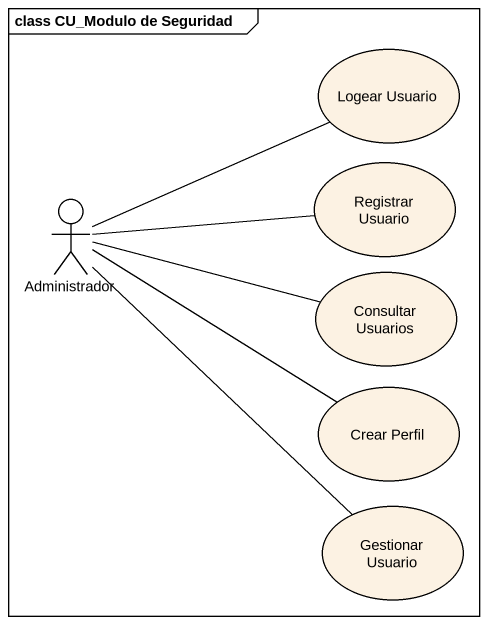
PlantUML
@startuml
mainframe class CU_Modulo de Seguridad
usecase "Logear Usuario" as Logear_Usuario
actor Administrador
usecase "Registrar Usuario" as Registrar_Usuario
usecase "Consultar Usuarios" as Consultar_Usuarios
usecase "Crear Perfil" as Crear_Perfil
usecase "Gestionar Usuario" as Gestionar_Usuario
Administrador -right- Logear_Usuario
Administrador -right- Registrar_Usuario
Administrador -right- Consultar_Usuarios
Administrador -right- Crear_Perfil
Administrador -- Gestionar_Usuario
@enduml
